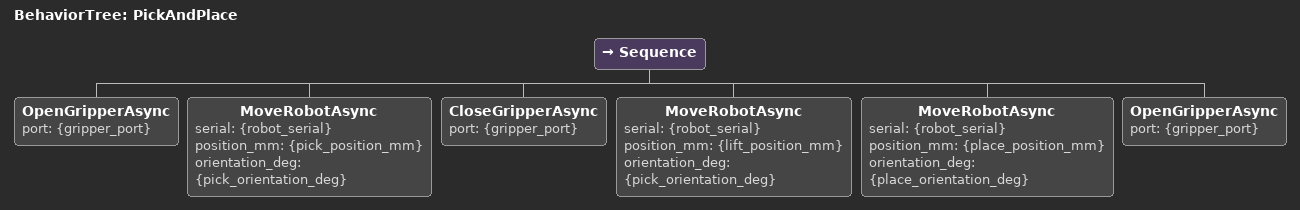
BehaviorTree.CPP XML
<?xml version="1.0" encoding="UTF-8"?>
<root BTCPP_format="4">

    <BehaviorTree ID="PickAndPlace">
        <Sequence>
            <!-- Open gripper before picking -->
            <OpenGripperAsync port="{gripper_port}"/>

            <!-- Move to pick position -->
            <MoveRobotAsync serial="{robot_serial}"
                            position_mm="{pick_position_mm}"
                            orientation_deg="{pick_orientation_deg}"/>

            <!-- Close gripper to grasp -->
            <CloseGripperAsync port="{gripper_port}"/>

            <!-- Lift -->
            <MoveRobotAsync serial="{robot_serial}"
                            position_mm="{lift_position_mm}"
                            orientation_deg="{pick_orientation_deg}"/>

            <!-- Move to place position -->
            <MoveRobotAsync serial="{robot_serial}"
                            position_mm="{place_position_mm}"
                            orientation_deg="{place_orientation_deg}"/>

            <!-- Release -->
            <OpenGripperAsync port="{gripper_port}"/>
        </Sequence>
    </BehaviorTree>

</root>
